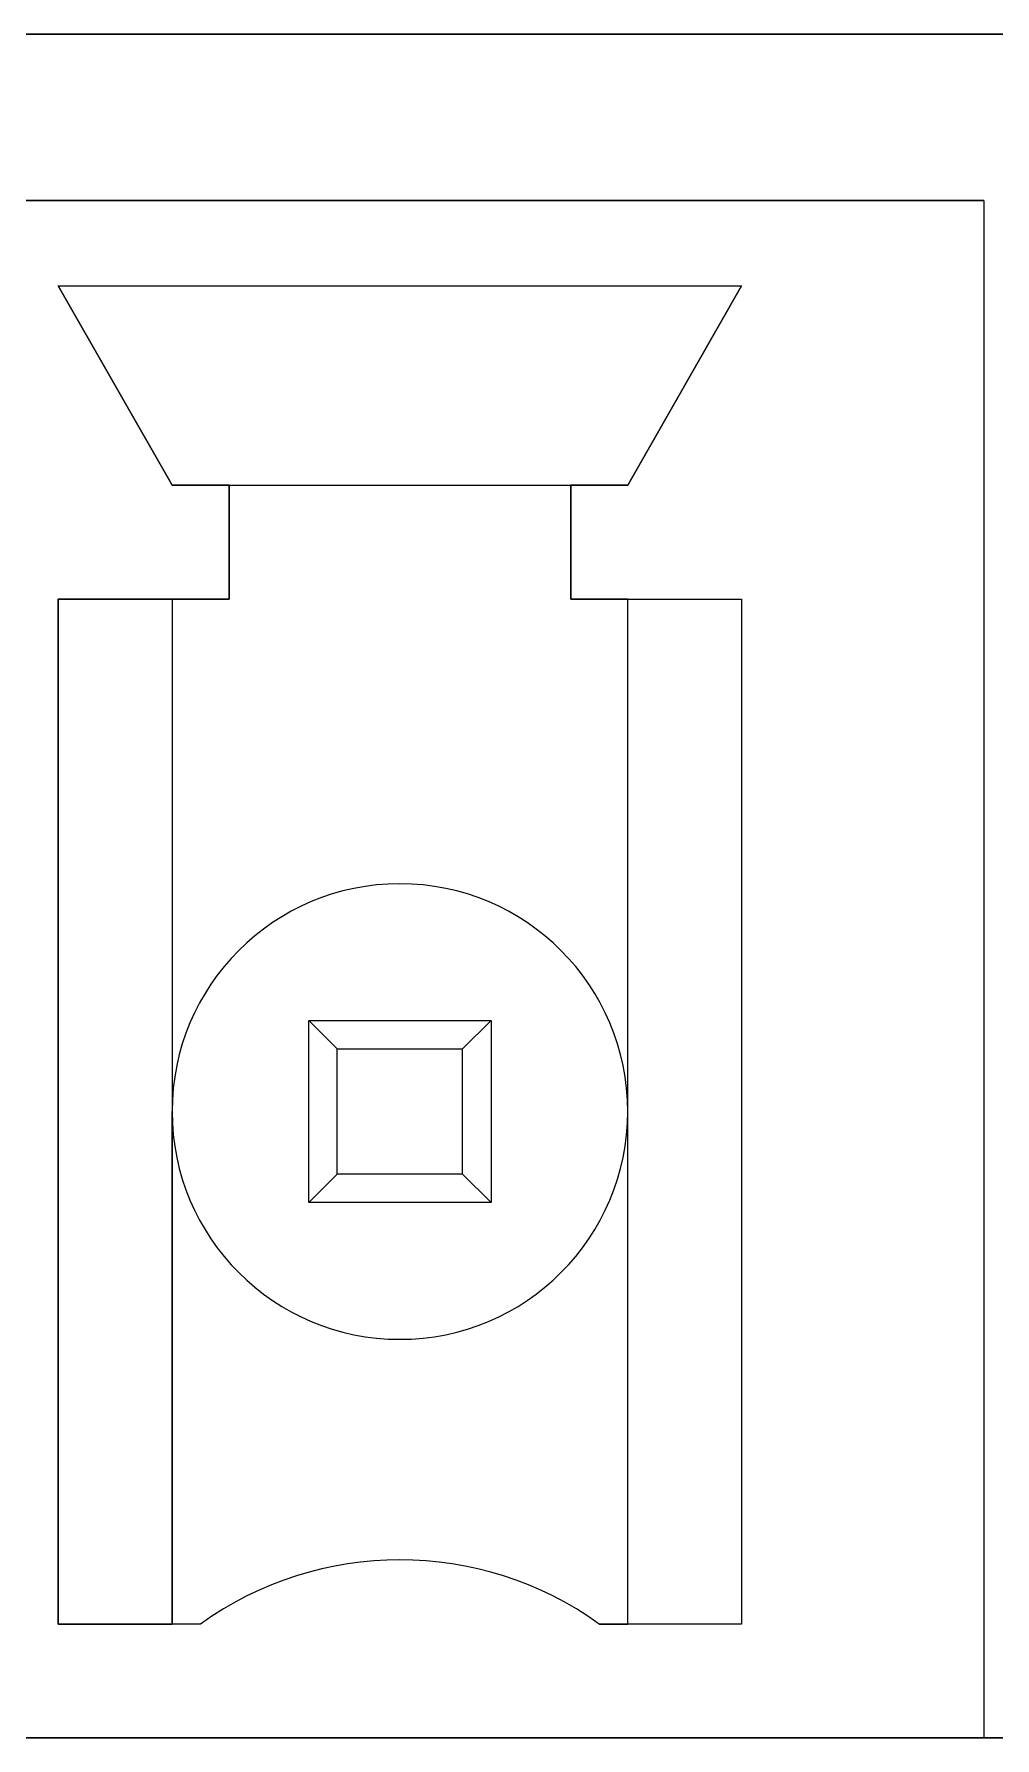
# Model space of a CAD drawing. Header units: millimetres. Extents: x -58 to 58, y -6 to 23.
# Drawn here: x -35.01 to -30.72, y 6.7 to 14.3 of the extents above; entities that cross this region are included whole.
import ezdxf

# ---------------------------------------------------------------- set-up
doc = ezdxf.new("R2010")
doc.units = ezdxf.units.MM
doc.header["$MEASUREMENT"] = 0
doc.layers.add('CL57_ASM', color=7, linetype='CONTINUOUS')

msp = doc.modelspace()

# ---------------------------------------------------------------- linework, layer by layer
at = {"layer": 'CL57_ASM'}
for p, q in [((42.2, 14.3, -1), (-43.8, 14.3, -1)), ((-43.8, 14.3), (42.2, 14.3)), ((-43.8, 14.3), (42.2, 14.3)), ((42.2, 14.3, -1), (-43.8, 14.3, -1)), ((42.2, 14.3, -1), (-43.8, 14.3, -1)), ((-43.8, 14.3), (42.2, 14.3)), ((-43.8, 14.3), (42.2, 14.3)), ((42.2, 14.3, -1), (-43.8, 14.3, -1)), ((42.2, 14.3, -1), (-43.8, 14.3, -1)), ((-43.8, 14.3), (42.2, 14.3)), ((-43.8, 14.3), (42.2, 14.3)), ((42.2, 14.3, -1), (-43.8, 14.3, -1)), ((-43.6, 13.558, -9.144), (-30.773, 13.558, -9.144)), ((-30.773, 13.558), (-43.6, 13.558)), ((-43.6, 13.558, -9.144), (-30.773, 13.558, -9.144)), ((-30.773, 13.558), (-43.6, 13.558)), ((-43.6, 13.558, -9.144), (-30.773, 13.558, -9.144)), ((-30.773, 13.558), (-43.6, 13.558)), ((-43.6, 13.558, -9.144), (-30.773, 13.558, -9.144)), ((-30.773, 13.558), (-43.6, 13.558)), ((-43.6, 13.558, -9.144), (-30.773, 13.558, -9.144)), ((-30.773, 13.558), (-43.6, 13.558)), ((-43.6, 13.558, -9.144), (-30.773, 13.558, -9.144)), ((-30.773, 13.558), (-43.6, 13.558)), ((-30.773, 13.558, -9.144), (-30.773, 6.7, -9.144)), ((-30.773, 13.558, -9.144), (-30.773, 13.558)), ((-30.773, 13.558), (-30.773, 6.7)), ((-30.773, 13.558, -9.144), (-30.773, 6.7, -9.144)), ((-30.773, 13.558, -9.144), (-30.773, 13.558)), ((-30.773, 13.558), (-30.773, 6.7)), ((-30.773, 13.558, -9.144), (-30.773, 6.7, -9.144)), ((-30.773, 13.558, -9.144), (-30.773, 13.558)), ((-30.773, 13.558), (-30.773, 6.7)), ((-30.773, 13.558, -9.144), (-30.773, 6.7, -9.144)), ((-30.773, 13.558, -9.144), (-30.773, 13.558)), ((-30.773, 13.558), (-30.773, 6.7)), ((-30.773, 13.558, -9.144), (-30.773, 6.7, -9.144)), ((-30.773, 13.558, -9.144), (-30.773, 13.558)), ((-30.773, 13.558), (-30.773, 6.7)), ((-30.773, 13.558, -9.144), (-30.773, 6.7, -9.144)), ((-30.773, 13.558, -9.144), (-30.773, 13.558)), ((-30.773, 13.558), (-30.773, 6.7)), ((-34.9005, 13.177), (-34.3925, 12.288)), ((-34.9005, 13.177), (-31.8525, 13.177)), ((-34.9005, 13.177, -8.128), (-31.8525, 13.177, -8.128)), ((-34.9005, 13.177), (-34.9005, 13.177, -8.128)), ((-34.9005, 13.177), (-31.8525, 13.177)), ((-34.3925, 12.288, -8.128), (-34.9005, 13.177, -8.128)), ((-34.9005, 13.177, -8.128), (-31.8525, 13.177, -8.128)), ((-34.9005, 13.177), (-34.9005, 13.177, -8.128)), ((-34.9005, 13.177), (-34.3925, 12.288)), ((-34.3925, 12.288, -8.128), (-34.9005, 13.177, -8.128)), ((-34.9005, 13.177), (-34.3925, 12.288)), ((-34.9005, 13.177), (-31.8525, 13.177)), ((-34.9005, 13.177, -8.128), (-31.8525, 13.177, -8.128)), ((-34.9005, 13.177), (-34.9005, 13.177, -8.128)), ((-34.9005, 13.177), (-31.8525, 13.177)), ((-34.3925, 12.288, -8.128), (-34.9005, 13.177, -8.128)), ((-34.9005, 13.177, -8.128), (-31.8525, 13.177, -8.128)), ((-34.9005, 13.177), (-34.9005, 13.177, -8.128)), ((-34.9005, 13.177), (-34.3925, 12.288)), ((-34.3925, 12.288, -8.128), (-34.9005, 13.177, -8.128)), ((-34.9005, 13.177), (-34.3925, 12.288)), ((-34.9005, 13.177), (-31.8525, 13.177)), ((-34.9005, 13.177, -8.128), (-31.8525, 13.177, -8.128)), ((-34.9005, 13.177), (-34.9005, 13.177, -8.128)), ((-34.9005, 13.177), (-31.8525, 13.177)), ((-34.3925, 12.288, -8.128), (-34.9005, 13.177, -8.128)), ((-34.9005, 13.177, -8.128), (-31.8525, 13.177, -8.128)), ((-34.9005, 13.177), (-34.9005, 13.177, -8.128)), ((-34.9005, 13.177), (-34.3925, 12.288)), ((-34.3925, 12.288, -8.128), (-34.9005, 13.177, -8.128)), ((-32.3605, 12.288), (-31.8525, 13.177)), ((-31.8525, 13.177, -8.128), (-32.3605, 12.288, -8.128)), ((-31.8525, 13.177, -8.128), (-32.3605, 12.288, -8.128)), ((-32.3605, 12.288), (-31.8525, 13.177)), ((-32.3605, 12.288), (-31.8525, 13.177)), ((-31.8525, 13.177, -8.128), (-32.3605, 12.288, -8.128)), ((-31.8525, 13.177, -8.128), (-32.3605, 12.288, -8.128)), ((-32.3605, 12.288), (-31.8525, 13.177)), ((-32.3605, 12.288), (-31.8525, 13.177)), ((-31.8525, 13.177, -8.128), (-32.3605, 12.288, -8.128)), ((-31.8525, 13.177, -8.128), (-32.3605, 12.288, -8.128)), ((-32.3605, 12.288), (-31.8525, 13.177)), ((-31.8525, 13.177, -8.128), (-31.8525, 13.177)), ((-31.8525, 13.177, -8.128), (-31.8525, 13.177)), ((-31.8525, 13.177, -8.128), (-31.8525, 13.177)), ((-31.8525, 13.177, -8.128), (-31.8525, 13.177)), ((-31.8525, 13.177, -8.128), (-31.8525, 13.177)), ((-31.8525, 13.177, -8.128), (-31.8525, 13.177)), ((-34.1385, 12.288), (-34.3925, 12.288)), ((-34.3925, 12.288, -8.128), (-32.3605, 12.288, -8.128)), ((-34.3925, 12.288, -8.128), (-32.3605, 12.288, -8.128)), ((-34.3925, 12.288, -8.128), (-34.3925, 12.288)), ((-34.1385, 12.288), (-34.3925, 12.288)), ((-34.3925, 12.288, -8.128), (-34.3925, 12.288)), ((-34.1385, 12.288), (-34.3925, 12.288)), ((-34.3925, 12.288, -8.128), (-32.3605, 12.288, -8.128)), ((-34.3925, 12.288, -8.128), (-32.3605, 12.288, -8.128)), ((-34.3925, 12.288, -8.128), (-34.3925, 12.288)), ((-34.1385, 12.288), (-34.3925, 12.288)), ((-34.3925, 12.288, -8.128), (-34.3925, 12.288)), ((-34.1385, 12.288), (-34.3925, 12.288)), ((-34.3925, 12.288, -8.128), (-32.3605, 12.288, -8.128)), ((-34.3925, 12.288, -8.128), (-32.3605, 12.288, -8.128)), ((-34.3925, 12.288, -8.128), (-34.3925, 12.288)), ((-34.1385, 12.288), (-34.3925, 12.288)), ((-34.3925, 12.288, -8.128), (-34.3925, 12.288)), ((-34.1385, 11.78), (-34.1385, 12.288)), ((-34.1385, 12.288), (-34.1385, 12.288, -6.985)), ((-34.1385, 12.288, -6.985), (-32.6145, 12.288, -6.985)), ((-34.1385, 12.288, -6.985), (-32.6145, 12.288, -6.985)), ((-34.1385, 12.288, -6.985), (-34.1385, 11.78, -6.985)), ((-34.1385, 12.288, -6.985), (-34.1385, 11.78, -6.985)), ((-34.1385, 12.288), (-34.1385, 12.288, -6.985)), ((-34.1385, 11.78), (-34.1385, 12.288)), ((-34.1385, 11.78), (-34.1385, 12.288)), ((-34.1385, 12.288), (-34.1385, 12.288, -6.985)), ((-34.1385, 12.288, -6.985), (-32.6145, 12.288, -6.985)), ((-34.1385, 12.288, -6.985), (-32.6145, 12.288, -6.985)), ((-34.1385, 12.288, -6.985), (-34.1385, 11.78, -6.985)), ((-34.1385, 12.288, -6.985), (-34.1385, 11.78, -6.985)), ((-34.1385, 12.288), (-34.1385, 12.288, -6.985)), ((-34.1385, 11.78), (-34.1385, 12.288)), ((-34.1385, 11.78), (-34.1385, 12.288)), ((-34.1385, 12.288), (-34.1385, 12.288, -6.985)), ((-34.1385, 12.288, -6.985), (-32.6145, 12.288, -6.985)), ((-34.1385, 12.288, -6.985), (-32.6145, 12.288, -6.985)), ((-34.1385, 12.288, -6.985), (-34.1385, 11.78, -6.985)), ((-34.1385, 12.288, -6.985), (-34.1385, 11.78, -6.985)), ((-34.1385, 12.288), (-34.1385, 12.288, -6.985)), ((-34.1385, 11.78), (-34.1385, 12.288)), ((-32.3605, 12.288), (-32.6145, 12.288)), ((-32.6145, 12.288), (-32.6145, 11.78)), ((-32.6145, 12.288, -6.985), (-32.6145, 12.288)), ((-32.3605, 12.288), (-32.6145, 12.288)), ((-32.6145, 11.78, -6.985), (-32.6145, 12.288, -6.985)), ((-32.6145, 11.78, -6.985), (-32.6145, 12.288, -6.985)), ((-32.6145, 12.288, -6.985), (-32.6145, 12.288)), ((-32.6145, 12.288), (-32.6145, 11.78)), ((-32.3605, 12.288), (-32.6145, 12.288)), ((-32.6145, 12.288), (-32.6145, 11.78)), ((-32.6145, 12.288, -6.985), (-32.6145, 12.288)), ((-32.3605, 12.288), (-32.6145, 12.288)), ((-32.6145, 11.78, -6.985), (-32.6145, 12.288, -6.985)), ((-32.6145, 11.78, -6.985), (-32.6145, 12.288, -6.985)), ((-32.6145, 12.288, -6.985), (-32.6145, 12.288)), ((-32.6145, 12.288), (-32.6145, 11.78)), ((-32.3605, 12.288), (-32.6145, 12.288)), ((-32.6145, 12.288), (-32.6145, 11.78)), ((-32.6145, 12.288, -6.985), (-32.6145, 12.288)), ((-32.3605, 12.288), (-32.6145, 12.288)), ((-32.6145, 11.78, -6.985), (-32.6145, 12.288, -6.985)), ((-32.6145, 11.78, -6.985), (-32.6145, 12.288, -6.985)), ((-32.6145, 12.288, -6.985), (-32.6145, 12.288)), ((-32.6145, 12.288), (-32.6145, 11.78)), ((-32.3605, 12.288, -8.128), (-32.3605, 12.288)), ((-32.3605, 12.288, -8.128), (-32.3605, 12.288)), ((-32.3605, 12.288, -8.128), (-32.3605, 12.288)), ((-32.3605, 12.288, -8.128), (-32.3605, 12.288)), ((-32.3605, 12.288, -8.128), (-32.3605, 12.288)), ((-32.3605, 12.288, -8.128), (-32.3605, 12.288)), ((-34.9005, 7.208), (-34.9005, 11.78)), ((-34.9005, 11.78), (-34.1385, 11.78)), ((-34.3925, 11.78, -8.128), (-34.9005, 11.78, -8.128)), ((-34.9005, 11.78, -8.128), (-34.9005, 7.208, -8.128)), ((-34.9005, 7.208), (-34.9005, 11.78)), ((-34.9005, 11.78, -8.128), (-34.9005, 7.208, -8.128)), ((-34.9005, 11.78, -8.128), (-34.9005, 11.78)), ((-34.3925, 11.78, -8.128), (-34.9005, 11.78, -8.128)), ((-34.9005, 11.78, -8.128), (-34.9005, 11.78)), ((-34.9005, 11.78), (-34.1385, 11.78)), ((-34.9005, 7.208), (-34.9005, 11.78)), ((-34.9005, 11.78), (-34.1385, 11.78)), ((-34.3925, 11.78, -8.128), (-34.9005, 11.78, -8.128)), ((-34.9005, 11.78, -8.128), (-34.9005, 7.208, -8.128)), ((-34.9005, 7.208), (-34.9005, 11.78)), ((-34.9005, 11.78, -8.128), (-34.9005, 7.208, -8.128)), ((-34.9005, 11.78, -8.128), (-34.9005, 11.78)), ((-34.3925, 11.78, -8.128), (-34.9005, 11.78, -8.128)), ((-34.9005, 11.78, -8.128), (-34.9005, 11.78)), ((-34.9005, 11.78), (-34.1385, 11.78)), ((-34.9005, 7.208), (-34.9005, 11.78)), ((-34.9005, 11.78), (-34.1385, 11.78)), ((-34.3925, 11.78, -8.128), (-34.9005, 11.78, -8.128)), ((-34.9005, 11.78, -8.128), (-34.9005, 7.208, -8.128)), ((-34.9005, 7.208), (-34.9005, 11.78)), ((-34.9005, 11.78, -8.128), (-34.9005, 7.208, -8.128)), ((-34.9005, 11.78, -8.128), (-34.9005, 11.78)), ((-34.3925, 11.78, -8.128), (-34.9005, 11.78, -8.128)), ((-34.9005, 11.78, -8.128), (-34.9005, 11.78)), ((-34.9005, 11.78), (-34.1385, 11.78)), ((-34.1385, 11.78, -6.985), (-34.3925, 11.78, -6.985)), ((-34.3925, 11.78, -6.985), (-34.3925, 9.494, -6.985)), ((-34.3925, 11.78, -8.128), (-34.3925, 7.208, -8.128)), ((-34.3925, 11.78, -6.985), (-34.3925, 11.78, -8.128)), ((-34.3925, 11.78, -6.985), (-34.3925, 9.494, -6.985)), ((-34.3925, 11.78, -8.128), (-34.3925, 7.208, -8.128)), ((-34.1385, 11.78, -6.985), (-34.3925, 11.78, -6.985)), ((-34.3925, 11.78, -6.985), (-34.3925, 11.78, -8.128)), ((-34.1385, 11.78, -6.985), (-34.3925, 11.78, -6.985)), ((-34.3925, 11.78, -6.985), (-34.3925, 9.494, -6.985)), ((-34.3925, 11.78, -8.128), (-34.3925, 7.208, -8.128)), ((-34.3925, 11.78, -6.985), (-34.3925, 11.78, -8.128)), ((-34.3925, 11.78, -6.985), (-34.3925, 9.494, -6.985)), ((-34.3925, 11.78, -8.128), (-34.3925, 7.208, -8.128)), ((-34.1385, 11.78, -6.985), (-34.3925, 11.78, -6.985)), ((-34.3925, 11.78, -6.985), (-34.3925, 11.78, -8.128)), ((-34.1385, 11.78, -6.985), (-34.3925, 11.78, -6.985)), ((-34.3925, 11.78, -6.985), (-34.3925, 9.494, -6.985)), ((-34.3925, 11.78, -8.128), (-34.3925, 7.208, -8.128)), ((-34.3925, 11.78, -6.985), (-34.3925, 11.78, -8.128)), ((-34.3925, 11.78, -6.985), (-34.3925, 9.494, -6.985)), ((-34.3925, 11.78, -8.128), (-34.3925, 7.208, -8.128)), ((-34.1385, 11.78, -6.985), (-34.3925, 11.78, -6.985)), ((-34.3925, 11.78, -6.985), (-34.3925, 11.78, -8.128)), ((-34.1385, 11.78, -6.985), (-34.1385, 11.78)), ((-34.1385, 11.78, -6.985), (-34.1385, 11.78)), ((-34.1385, 11.78, -6.985), (-34.1385, 11.78)), ((-34.1385, 11.78, -6.985), (-34.1385, 11.78)), ((-34.1385, 11.78, -6.985), (-34.1385, 11.78)), ((-34.1385, 11.78, -6.985), (-34.1385, 11.78)), ((-32.6145, 11.78), (-31.8525, 11.78)), ((-32.3605, 11.78, -6.985), (-32.6145, 11.78, -6.985)), ((-32.6145, 11.78), (-31.8525, 11.78)), ((-32.3605, 11.78, -6.985), (-32.6145, 11.78, -6.985)), ((-32.6145, 11.78), (-32.6145, 11.78, -6.985)), ((-32.6145, 11.78), (-32.6145, 11.78, -6.985)), ((-32.6145, 11.78), (-31.8525, 11.78)), ((-32.3605, 11.78, -6.985), (-32.6145, 11.78, -6.985)), ((-32.6145, 11.78), (-31.8525, 11.78)), ((-32.3605, 11.78, -6.985), (-32.6145, 11.78, -6.985)), ((-32.6145, 11.78), (-32.6145, 11.78, -6.985)), ((-32.6145, 11.78), (-32.6145, 11.78, -6.985)), ((-32.6145, 11.78), (-31.8525, 11.78)), ((-32.3605, 11.78, -6.985), (-32.6145, 11.78, -6.985)), ((-32.6145, 11.78), (-31.8525, 11.78)), ((-32.3605, 11.78, -6.985), (-32.6145, 11.78, -6.985)), ((-32.6145, 11.78), (-32.6145, 11.78, -6.985)), ((-32.6145, 11.78), (-32.6145, 11.78, -6.985)), ((-32.3605, 9.494, -6.985), (-32.3605, 11.78, -6.985)), ((-32.3605, 9.494, -6.985), (-32.3605, 11.78, -6.985)), ((-32.3605, 7.208, -8.128), (-32.3605, 11.78, -8.128)), ((-32.3605, 11.78, -8.128), (-32.3605, 11.78, -6.985)), ((-32.3605, 11.78, -8.128), (-31.8525, 11.78, -8.128)), ((-32.3605, 11.78, -8.128), (-32.3605, 11.78, -6.985)), ((-32.3605, 7.208, -8.128), (-32.3605, 11.78, -8.128)), ((-32.3605, 11.78, -8.128), (-31.8525, 11.78, -8.128)), ((-32.3605, 9.494, -6.985), (-32.3605, 11.78, -6.985)), ((-32.3605, 9.494, -6.985), (-32.3605, 11.78, -6.985)), ((-32.3605, 7.208, -8.128), (-32.3605, 11.78, -8.128)), ((-32.3605, 11.78, -8.128), (-32.3605, 11.78, -6.985)), ((-32.3605, 11.78, -8.128), (-31.8525, 11.78, -8.128)), ((-32.3605, 11.78, -8.128), (-32.3605, 11.78, -6.985)), ((-32.3605, 7.208, -8.128), (-32.3605, 11.78, -8.128)), ((-32.3605, 11.78, -8.128), (-31.8525, 11.78, -8.128)), ((-32.3605, 9.494, -6.985), (-32.3605, 11.78, -6.985)), ((-32.3605, 9.494, -6.985), (-32.3605, 11.78, -6.985)), ((-32.3605, 7.208, -8.128), (-32.3605, 11.78, -8.128)), ((-32.3605, 11.78, -8.128), (-32.3605, 11.78, -6.985)), ((-32.3605, 11.78, -8.128), (-31.8525, 11.78, -8.128)), ((-32.3605, 11.78, -8.128), (-32.3605, 11.78, -6.985)), ((-32.3605, 7.208, -8.128), (-32.3605, 11.78, -8.128)), ((-32.3605, 11.78, -8.128), (-31.8525, 11.78, -8.128)), ((-31.8525, 11.78), (-31.8525, 7.208)), ((-31.8525, 11.78, -8.128), (-31.8525, 11.78)), ((-31.8525, 11.78, -8.128), (-31.8525, 7.208, -8.128)), ((-31.8525, 11.78, -8.128), (-31.8525, 11.78)), ((-31.8525, 11.78), (-31.8525, 7.208)), ((-31.8525, 11.78, -8.128), (-31.8525, 7.208, -8.128)), ((-31.8525, 11.78), (-31.8525, 7.208)), ((-31.8525, 11.78, -8.128), (-31.8525, 11.78)), ((-31.8525, 11.78, -8.128), (-31.8525, 7.208, -8.128)), ((-31.8525, 11.78, -8.128), (-31.8525, 11.78)), ((-31.8525, 11.78), (-31.8525, 7.208)), ((-31.8525, 11.78, -8.128), (-31.8525, 7.208, -8.128)), ((-31.8525, 11.78), (-31.8525, 7.208)), ((-31.8525, 11.78, -8.128), (-31.8525, 11.78)), ((-31.8525, 11.78, -8.128), (-31.8525, 7.208, -8.128)), ((-31.8525, 11.78, -8.128), (-31.8525, 11.78)), ((-31.8525, 11.78), (-31.8525, 7.208)), ((-31.8525, 11.78, -8.128), (-31.8525, 7.208, -8.128)), ((-33.7829, 9.9004, -5.969), (-32.9701, 9.9004, -5.969)), ((-33.7829, 9.0876, -5.969), (-33.7829, 9.9004, -5.969)), ((-33.7829, 9.0876, -5.969), (-33.7829, 9.9004, -5.969)), ((-33.7829, 9.9004, -2.032), (-33.7829, 9.9004, -5.969)), ((-33.7829, 9.0876, -2.032), (-33.7829, 9.9004, -2.032)), ((-33.7829, 9.9004, -2.032), (-33.7829, 9.9004, -5.969)), ((-33.7829, 9.9004, -2.032), (-32.9701, 9.9004, -2.032)), ((-33.7829, 9.9004, -5.969), (-32.9701, 9.9004, -5.969)), ((-33.7829, 9.0876, -2.032), (-33.7829, 9.9004, -2.032)), ((-33.6559, 9.7734, -1.27), (-33.7829, 9.9004, -2.032)), ((-33.7829, 9.9004, -2.032), (-32.9701, 9.9004, -2.032)), ((-33.6559, 9.7734, -1.27), (-33.7829, 9.9004, -2.032)), ((-33.7829, 9.9004, -5.969), (-32.9701, 9.9004, -5.969)), ((-33.7829, 9.0876, -5.969), (-33.7829, 9.9004, -5.969)), ((-33.7829, 9.0876, -5.969), (-33.7829, 9.9004, -5.969)), ((-33.7829, 9.9004, -2.032), (-33.7829, 9.9004, -5.969)), ((-33.7829, 9.0876, -2.032), (-33.7829, 9.9004, -2.032)), ((-33.7829, 9.9004, -2.032), (-33.7829, 9.9004, -5.969)), ((-33.7829, 9.9004, -2.032), (-32.9701, 9.9004, -2.032)), ((-33.7829, 9.9004, -5.969), (-32.9701, 9.9004, -5.969)), ((-33.7829, 9.0876, -2.032), (-33.7829, 9.9004, -2.032)), ((-33.6559, 9.7734, -1.27), (-33.7829, 9.9004, -2.032)), ((-33.7829, 9.9004, -2.032), (-32.9701, 9.9004, -2.032)), ((-33.6559, 9.7734, -1.27), (-33.7829, 9.9004, -2.032)), ((-33.7829, 9.9004, -5.969), (-32.9701, 9.9004, -5.969)), ((-33.7829, 9.0876, -5.969), (-33.7829, 9.9004, -5.969)), ((-33.7829, 9.0876, -5.969), (-33.7829, 9.9004, -5.969)), ((-33.7829, 9.9004, -2.032), (-33.7829, 9.9004, -5.969)), ((-33.7829, 9.0876, -2.032), (-33.7829, 9.9004, -2.032)), ((-33.7829, 9.9004, -2.032), (-33.7829, 9.9004, -5.969)), ((-33.7829, 9.9004, -2.032), (-32.9701, 9.9004, -2.032)), ((-33.7829, 9.9004, -5.969), (-32.9701, 9.9004, -5.969)), ((-33.7829, 9.0876, -2.032), (-33.7829, 9.9004, -2.032)), ((-33.6559, 9.7734, -1.27), (-33.7829, 9.9004, -2.032)), ((-33.7829, 9.9004, -2.032), (-32.9701, 9.9004, -2.032)), ((-33.6559, 9.7734, -1.27), (-33.7829, 9.9004, -2.032)), ((-33.0971, 9.7734, -1.27), (-32.9701, 9.9004, -2.032)), ((-33.0971, 9.7734, -1.27), (-32.9701, 9.9004, -2.032)), ((-33.0971, 9.7734, -1.27), (-32.9701, 9.9004, -2.032)), ((-33.0971, 9.7734, -1.27), (-32.9701, 9.9004, -2.032)), ((-33.0971, 9.7734, -1.27), (-32.9701, 9.9004, -2.032)), ((-33.0971, 9.7734, -1.27), (-32.9701, 9.9004, -2.032)), ((-32.9701, 9.9004, -5.969), (-32.9701, 9.0876, -5.969)), ((-32.9701, 9.9004, -2.032), (-32.9701, 9.9004, -5.969)), ((-32.9701, 9.9004, -2.032), (-32.9701, 9.9004, -5.969)), ((-32.9701, 9.9004, -2.032), (-32.9701, 9.0876, -2.032)), ((-32.9701, 9.9004, -5.969), (-32.9701, 9.0876, -5.969)), ((-32.9701, 9.9004, -2.032), (-32.9701, 9.0876, -2.032)), ((-32.9701, 9.9004, -5.969), (-32.9701, 9.0876, -5.969)), ((-32.9701, 9.9004, -2.032), (-32.9701, 9.9004, -5.969)), ((-32.9701, 9.9004, -2.032), (-32.9701, 9.9004, -5.969)), ((-32.9701, 9.9004, -2.032), (-32.9701, 9.0876, -2.032)), ((-32.9701, 9.9004, -5.969), (-32.9701, 9.0876, -5.969)), ((-32.9701, 9.9004, -2.032), (-32.9701, 9.0876, -2.032)), ((-32.9701, 9.9004, -5.969), (-32.9701, 9.0876, -5.969)), ((-32.9701, 9.9004, -2.032), (-32.9701, 9.9004, -5.969)), ((-32.9701, 9.9004, -2.032), (-32.9701, 9.9004, -5.969)), ((-32.9701, 9.9004, -2.032), (-32.9701, 9.0876, -2.032)), ((-32.9701, 9.9004, -5.969), (-32.9701, 9.0876, -5.969)), ((-32.9701, 9.9004, -2.032), (-32.9701, 9.0876, -2.032)), ((-33.6559, 9.2146, -1.27), (-33.6559, 9.7734, -1.27)), ((-33.6559, 9.7734, -1.27), (-33.0971, 9.7734, -1.27)), ((-33.6559, 9.2146, -1.27), (-33.6559, 9.7734, -1.27)), ((-33.6559, 9.7734, -1.27), (-33.0971, 9.7734, -1.27)), ((-33.6559, 9.2146, -1.27), (-33.6559, 9.7734, -1.27)), ((-33.6559, 9.7734, -1.27), (-33.0971, 9.7734, -1.27)), ((-33.6559, 9.2146, -1.27), (-33.6559, 9.7734, -1.27)), ((-33.6559, 9.7734, -1.27), (-33.0971, 9.7734, -1.27)), ((-33.6559, 9.2146, -1.27), (-33.6559, 9.7734, -1.27)), ((-33.6559, 9.7734, -1.27), (-33.0971, 9.7734, -1.27)), ((-33.6559, 9.2146, -1.27), (-33.6559, 9.7734, -1.27)), ((-33.6559, 9.7734, -1.27), (-33.0971, 9.7734, -1.27)), ((-33.0971, 9.2146, -1.27), (-33.0971, 9.7734, -1.27)), ((-33.0971, 9.2146, -1.27), (-33.0971, 9.7734, -1.27)), ((-33.0971, 9.2146, -1.27), (-33.0971, 9.7734, -1.27)), ((-33.0971, 9.2146, -1.27), (-33.0971, 9.7734, -1.27)), ((-33.0971, 9.2146, -1.27), (-33.0971, 9.7734, -1.27)), ((-33.0971, 9.2146, -1.27), (-33.0971, 9.7734, -1.27)), ((-34.3925, 7.208, -6.985), (-34.3925, 9.494, -6.985)), ((-34.3925, 7.208, -6.985), (-34.3925, 9.494, -6.985)), ((-34.3925, 9.494, -5.969), (-34.3925, 9.494, -6.985)), ((-34.3925, 9.494, -5.969), (-34.3925, 9.494, -6.985)), ((-34.3925, 7.208, -6.985), (-34.3925, 9.494, -6.985)), ((-34.3925, 7.208, -6.985), (-34.3925, 9.494, -6.985)), ((-34.3925, 9.494, -5.969), (-34.3925, 9.494, -6.985)), ((-34.3925, 9.494, -5.969), (-34.3925, 9.494, -6.985)), ((-34.3925, 7.208, -6.985), (-34.3925, 9.494, -6.985)), ((-34.3925, 7.208, -6.985), (-34.3925, 9.494, -6.985)), ((-34.3925, 9.494, -5.969), (-34.3925, 9.494, -6.985)), ((-34.3925, 9.494, -5.969), (-34.3925, 9.494, -6.985)), ((-32.3605, 7.208, -6.985), (-32.3605, 9.494, -6.985)), ((-32.3605, 7.208, -6.985), (-32.3605, 9.494, -6.985)), ((-32.3605, 9.494, -6.985), (-32.3605, 9.494, -5.969)), ((-32.3605, 9.494, -6.985), (-32.3605, 9.494, -5.969)), ((-32.3605, 7.208, -6.985), (-32.3605, 9.494, -6.985)), ((-32.3605, 7.208, -6.985), (-32.3605, 9.494, -6.985)), ((-32.3605, 9.494, -6.985), (-32.3605, 9.494, -5.969)), ((-32.3605, 9.494, -6.985), (-32.3605, 9.494, -5.969)), ((-32.3605, 7.208, -6.985), (-32.3605, 9.494, -6.985)), ((-32.3605, 7.208, -6.985), (-32.3605, 9.494, -6.985)), ((-32.3605, 9.494, -6.985), (-32.3605, 9.494, -5.969)), ((-32.3605, 9.494, -6.985), (-32.3605, 9.494, -5.969)), ((-33.6559, 9.2146, -1.27), (-33.7829, 9.0876, -2.032)), ((-33.6559, 9.2146, -1.27), (-33.7829, 9.0876, -2.032)), ((-33.6559, 9.2146, -1.27), (-33.7829, 9.0876, -2.032)), ((-33.6559, 9.2146, -1.27), (-33.7829, 9.0876, -2.032)), ((-33.6559, 9.2146, -1.27), (-33.7829, 9.0876, -2.032)), ((-33.6559, 9.2146, -1.27), (-33.7829, 9.0876, -2.032)), ((-33.0971, 9.2146, -1.27), (-33.6559, 9.2146, -1.27)), ((-33.0971, 9.2146, -1.27), (-33.6559, 9.2146, -1.27)), ((-33.0971, 9.2146, -1.27), (-33.6559, 9.2146, -1.27)), ((-33.0971, 9.2146, -1.27), (-33.6559, 9.2146, -1.27)), ((-33.0971, 9.2146, -1.27), (-33.6559, 9.2146, -1.27)), ((-33.0971, 9.2146, -1.27), (-33.6559, 9.2146, -1.27)), ((-32.9701, 9.0876, -2.032), (-33.0971, 9.2146, -1.27)), ((-32.9701, 9.0876, -2.032), (-33.0971, 9.2146, -1.27)), ((-32.9701, 9.0876, -2.032), (-33.0971, 9.2146, -1.27)), ((-32.9701, 9.0876, -2.032), (-33.0971, 9.2146, -1.27)), ((-32.9701, 9.0876, -2.032), (-33.0971, 9.2146, -1.27)), ((-32.9701, 9.0876, -2.032), (-33.0971, 9.2146, -1.27)), ((-32.9701, 9.0876, -5.969), (-33.7829, 9.0876, -5.969)), ((-33.7829, 9.0876, -5.969), (-33.7829, 9.0876, -2.032)), ((-32.9701, 9.0876, -5.969), (-33.7829, 9.0876, -5.969)), ((-33.7829, 9.0876, -5.969), (-33.7829, 9.0876, -2.032)), ((-32.9701, 9.0876, -2.032), (-33.7829, 9.0876, -2.032)), ((-32.9701, 9.0876, -2.032), (-33.7829, 9.0876, -2.032)), ((-32.9701, 9.0876, -5.969), (-33.7829, 9.0876, -5.969)), ((-33.7829, 9.0876, -5.969), (-33.7829, 9.0876, -2.032)), ((-32.9701, 9.0876, -5.969), (-33.7829, 9.0876, -5.969)), ((-33.7829, 9.0876, -5.969), (-33.7829, 9.0876, -2.032)), ((-32.9701, 9.0876, -2.032), (-33.7829, 9.0876, -2.032)), ((-32.9701, 9.0876, -2.032), (-33.7829, 9.0876, -2.032)), ((-32.9701, 9.0876, -5.969), (-33.7829, 9.0876, -5.969)), ((-33.7829, 9.0876, -5.969), (-33.7829, 9.0876, -2.032)), ((-32.9701, 9.0876, -5.969), (-33.7829, 9.0876, -5.969)), ((-33.7829, 9.0876, -5.969), (-33.7829, 9.0876, -2.032)), ((-32.9701, 9.0876, -2.032), (-33.7829, 9.0876, -2.032)), ((-32.9701, 9.0876, -2.032), (-33.7829, 9.0876, -2.032)), ((-32.9701, 9.0876, -2.032), (-32.9701, 9.0876, -5.969)), ((-32.9701, 9.0876, -2.032), (-32.9701, 9.0876, -5.969)), ((-32.9701, 9.0876, -2.032), (-32.9701, 9.0876, -5.969)), ((-32.9701, 9.0876, -2.032), (-32.9701, 9.0876, -5.969)), ((-32.9701, 9.0876, -2.032), (-32.9701, 9.0876, -5.969)), ((-32.9701, 9.0876, -2.032), (-32.9701, 9.0876, -5.969)), ((-34.2655, 7.208), (-34.9005, 7.208)), ((-34.9005, 7.208, -8.128), (-34.3925, 7.208, -8.128)), ((-34.9005, 7.208, -8.128), (-34.3925, 7.208, -8.128)), ((-34.9005, 7.208, -8.128), (-34.9005, 7.208)), ((-34.2655, 7.208), (-34.9005, 7.208)), ((-34.9005, 7.208, -8.128), (-34.9005, 7.208)), ((-34.2655, 7.208), (-34.9005, 7.208)), ((-34.9005, 7.208, -8.128), (-34.3925, 7.208, -8.128)), ((-34.9005, 7.208, -8.128), (-34.3925, 7.208, -8.128)), ((-34.9005, 7.208, -8.128), (-34.9005, 7.208)), ((-34.2655, 7.208), (-34.9005, 7.208)), ((-34.9005, 7.208, -8.128), (-34.9005, 7.208)), ((-34.2655, 7.208), (-34.9005, 7.208)), ((-34.9005, 7.208, -8.128), (-34.3925, 7.208, -8.128)), ((-34.9005, 7.208, -8.128), (-34.3925, 7.208, -8.128)), ((-34.9005, 7.208, -8.128), (-34.9005, 7.208)), ((-34.2655, 7.208), (-34.9005, 7.208)), ((-34.9005, 7.208, -8.128), (-34.9005, 7.208)), ((-34.3925, 7.208, -8.128), (-34.3925, 7.208, -6.985)), ((-34.2655, 7.208, -6.985), (-34.3925, 7.208, -6.985)), ((-34.3925, 7.208, -8.128), (-34.3925, 7.208, -6.985)), ((-34.2655, 7.208, -6.985), (-34.3925, 7.208, -6.985)), ((-34.3925, 7.208, -8.128), (-34.3925, 7.208, -6.985)), ((-34.2655, 7.208, -6.985), (-34.3925, 7.208, -6.985)), ((-34.3925, 7.208, -8.128), (-34.3925, 7.208, -6.985)), ((-34.2655, 7.208, -6.985), (-34.3925, 7.208, -6.985)), ((-34.3925, 7.208, -8.128), (-34.3925, 7.208, -6.985)), ((-34.2655, 7.208, -6.985), (-34.3925, 7.208, -6.985)), ((-34.3925, 7.208, -8.128), (-34.3925, 7.208, -6.985)), ((-34.2655, 7.208, -6.985), (-34.3925, 7.208, -6.985)), ((-34.2655, 7.208), (-34.2655, 7.208, -6.985)), ((-34.2655, 7.208), (-34.2655, 7.208, -6.985)), ((-34.2655, 7.208), (-34.2655, 7.208, -6.985)), ((-34.2655, 7.208), (-34.2655, 7.208, -6.985)), ((-34.2655, 7.208), (-34.2655, 7.208, -6.985)), ((-34.2655, 7.208), (-34.2655, 7.208, -6.985)), ((-31.8525, 7.208), (-32.4875, 7.208)), ((-32.4875, 7.208, -6.985), (-32.3605, 7.208, -6.985)), ((-31.8525, 7.208), (-32.4875, 7.208)), ((-32.4875, 7.208, -6.985), (-32.3605, 7.208, -6.985)), ((-32.4875, 7.208, -6.985), (-32.4875, 7.208)), ((-32.4875, 7.208, -6.985), (-32.4875, 7.208)), ((-31.8525, 7.208), (-32.4875, 7.208)), ((-32.4875, 7.208, -6.985), (-32.3605, 7.208, -6.985)), ((-31.8525, 7.208), (-32.4875, 7.208)), ((-32.4875, 7.208, -6.985), (-32.3605, 7.208, -6.985)), ((-32.4875, 7.208, -6.985), (-32.4875, 7.208)), ((-32.4875, 7.208, -6.985), (-32.4875, 7.208)), ((-31.8525, 7.208), (-32.4875, 7.208)), ((-32.4875, 7.208, -6.985), (-32.3605, 7.208, -6.985)), ((-31.8525, 7.208), (-32.4875, 7.208)), ((-32.4875, 7.208, -6.985), (-32.3605, 7.208, -6.985)), ((-32.4875, 7.208, -6.985), (-32.4875, 7.208)), ((-32.4875, 7.208, -6.985), (-32.4875, 7.208)), ((-31.8525, 7.208, -8.128), (-32.3605, 7.208, -8.128)), ((-32.3605, 7.208, -8.128), (-32.3605, 7.208, -6.985)), ((-32.3605, 7.208, -8.128), (-32.3605, 7.208, -6.985)), ((-31.8525, 7.208, -8.128), (-32.3605, 7.208, -8.128)), ((-31.8525, 7.208, -8.128), (-32.3605, 7.208, -8.128)), ((-32.3605, 7.208, -8.128), (-32.3605, 7.208, -6.985)), ((-32.3605, 7.208, -8.128), (-32.3605, 7.208, -6.985)), ((-31.8525, 7.208, -8.128), (-32.3605, 7.208, -8.128)), ((-31.8525, 7.208, -8.128), (-32.3605, 7.208, -8.128)), ((-32.3605, 7.208, -8.128), (-32.3605, 7.208, -6.985)), ((-32.3605, 7.208, -8.128), (-32.3605, 7.208, -6.985)), ((-31.8525, 7.208, -8.128), (-32.3605, 7.208, -8.128)), ((-31.8525, 7.208), (-31.8525, 7.208, -8.128)), ((-31.8525, 7.208), (-31.8525, 7.208, -8.128)), ((-31.8525, 7.208), (-31.8525, 7.208, -8.128)), ((-31.8525, 7.208), (-31.8525, 7.208, -8.128)), ((-31.8525, 7.208), (-31.8525, 7.208, -8.128)), ((-31.8525, 7.208), (-31.8525, 7.208, -8.128)), ((47.5, 6.7, -64.7), (-47.5, 6.7, -64.7)), ((47.5, 6.7, -64.7), (-47.5, 6.7, -64.7)), ((47.5, 6.7, -64.7), (-47.5, 6.7, -64.7)), ((47.5, 6.7, -64.7), (-47.5, 6.7, -64.7)), ((47.5, 6.7, -64.7), (-47.5, 6.7, -64.7)), ((47.5, 6.7, -64.7), (-47.5, 6.7, -64.7)), ((-30.773, 6.7, -2), (-43.6, 6.7, -2)), ((-43.6, 6.7, -9.144), (-30.773, 6.7, -9.144)), ((-30.773, 6.7, -2), (-43.6, 6.7, -2)), ((-30.773, 6.7), (-43.6, 6.7)), ((-43.6, 6.7, -9.144), (-30.773, 6.7, -9.144)), ((-30.773, 6.7), (-43.6, 6.7)), ((-30.773, 6.7, -2), (-43.6, 6.7, -2)), ((-43.6, 6.7, -9.144), (-30.773, 6.7, -9.144)), ((-30.773, 6.7, -2), (-43.6, 6.7, -2)), ((-30.773, 6.7), (-43.6, 6.7)), ((-43.6, 6.7, -9.144), (-30.773, 6.7, -9.144)), ((-30.773, 6.7), (-43.6, 6.7)), ((-30.773, 6.7, -2), (-43.6, 6.7, -2)), ((-43.6, 6.7, -9.144), (-30.773, 6.7, -9.144)), ((-30.773, 6.7, -2), (-43.6, 6.7, -2)), ((-30.773, 6.7), (-43.6, 6.7)), ((-43.6, 6.7, -9.144), (-30.773, 6.7, -9.144)), ((-30.773, 6.7), (-43.6, 6.7)), ((-30.773, 6.7, -2), (-30.673, 6.7, -2)), ((-30.773, 6.7, -9.144), (-30.773, 6.7, -2)), ((-30.773, 6.7, -2), (-30.673, 6.7, -2)), ((-30.773, 6.7, -2), (-30.773, 6.7)), ((-30.773, 6.7, -9.144), (-30.773, 6.7, -2)), ((-30.773, 6.7, -2), (-30.773, 6.7)), ((-30.773, 6.7, -2), (-30.673, 6.7, -2)), ((-30.773, 6.7, -9.144), (-30.773, 6.7, -2)), ((-30.773, 6.7, -2), (-30.673, 6.7, -2)), ((-30.773, 6.7, -2), (-30.773, 6.7)), ((-30.773, 6.7, -9.144), (-30.773, 6.7, -2)), ((-30.773, 6.7, -2), (-30.773, 6.7)), ((-30.773, 6.7, -2), (-30.673, 6.7, -2)), ((-30.773, 6.7, -9.144), (-30.773, 6.7, -2)), ((-30.773, 6.7, -2), (-30.673, 6.7, -2)), ((-30.773, 6.7, -2), (-30.773, 6.7)), ((-30.773, 6.7, -9.144), (-30.773, 6.7, -2)), ((-30.773, 6.7, -2), (-30.773, 6.7))]:
    msp.add_line(p, q, dxfattribs=at)
for centre, radius, start, end in [((-33.3765, 9.494, -6.985), 1.016, 0, 180), ((-33.3765, 9.494, -6.985), 1.016, 0, 180), ((-33.3765, 9.494, -5.969), 1.016, 0, 180), ((-33.3765, 9.494, -5.969), 1.016, 0, 180), ((-33.3765, 9.494, -6.985), 1.016, 0, 180), ((-33.3765, 9.494, -6.985), 1.016, 0, 180), ((-33.3765, 9.494, -5.969), 1.016, 0, 180), ((-33.3765, 9.494, -5.969), 1.016, 0, 180), ((-33.3765, 9.494, -6.985), 1.016, 0, 180), ((-33.3765, 9.494, -6.985), 1.016, 0, 180), ((-33.3765, 9.494, -5.969), 1.016, 0, 180), ((-33.3765, 9.494, -5.969), 1.016, 0, 180), ((-33.3765, 9.494, -6.985), 1.016, 180, 0), ((-33.3765, 9.494, -6.985), 1.016, 180, 0), ((-33.3765, 9.494, -5.969), 1.016, 180, 0), ((-33.3765, 9.494, -5.969), 1.016, 180, 0), ((-33.3765, 9.494, -6.985), 1.016, 180, 0), ((-33.3765, 9.494, -6.985), 1.016, 180, 0), ((-33.3765, 9.494, -5.969), 1.016, 180, 0), ((-33.3765, 9.494, -5.969), 1.016, 180, 0), ((-33.3765, 9.494, -6.985), 1.016, 180, 0), ((-33.3765, 9.494, -6.985), 1.016, 180, 0), ((-33.3765, 9.494, -5.969), 1.016, 180, 0), ((-33.3765, 9.494, -5.969), 1.016, 180, 0), ((-33.3765, 5.97016), 1.524, 54.3147, 125.685), ((-33.3765, 5.97016, -6.985), 1.524, 54.3147, 125.685), ((-33.3765, 5.97016, -6.985), 1.524, 54.3147, 125.685), ((-33.3765, 5.97016), 1.524, 54.3147, 125.685), ((-33.3765, 5.97016), 1.524, 54.3147, 125.685), ((-33.3765, 5.97016, -6.985), 1.524, 54.3147, 125.685), ((-33.3765, 5.97016, -6.985), 1.524, 54.3147, 125.685), ((-33.3765, 5.97016), 1.524, 54.3147, 125.685), ((-33.3765, 5.97016), 1.524, 54.3147, 125.685), ((-33.3765, 5.97016, -6.985), 1.524, 54.3147, 125.685), ((-33.3765, 5.97016, -6.985), 1.524, 54.3147, 125.685), ((-33.3765, 5.97016), 1.524, 54.3147, 125.685)]:
    msp.add_arc(centre, radius, start, end, dxfattribs=at)

doc.saveas('drawing.dxf')
